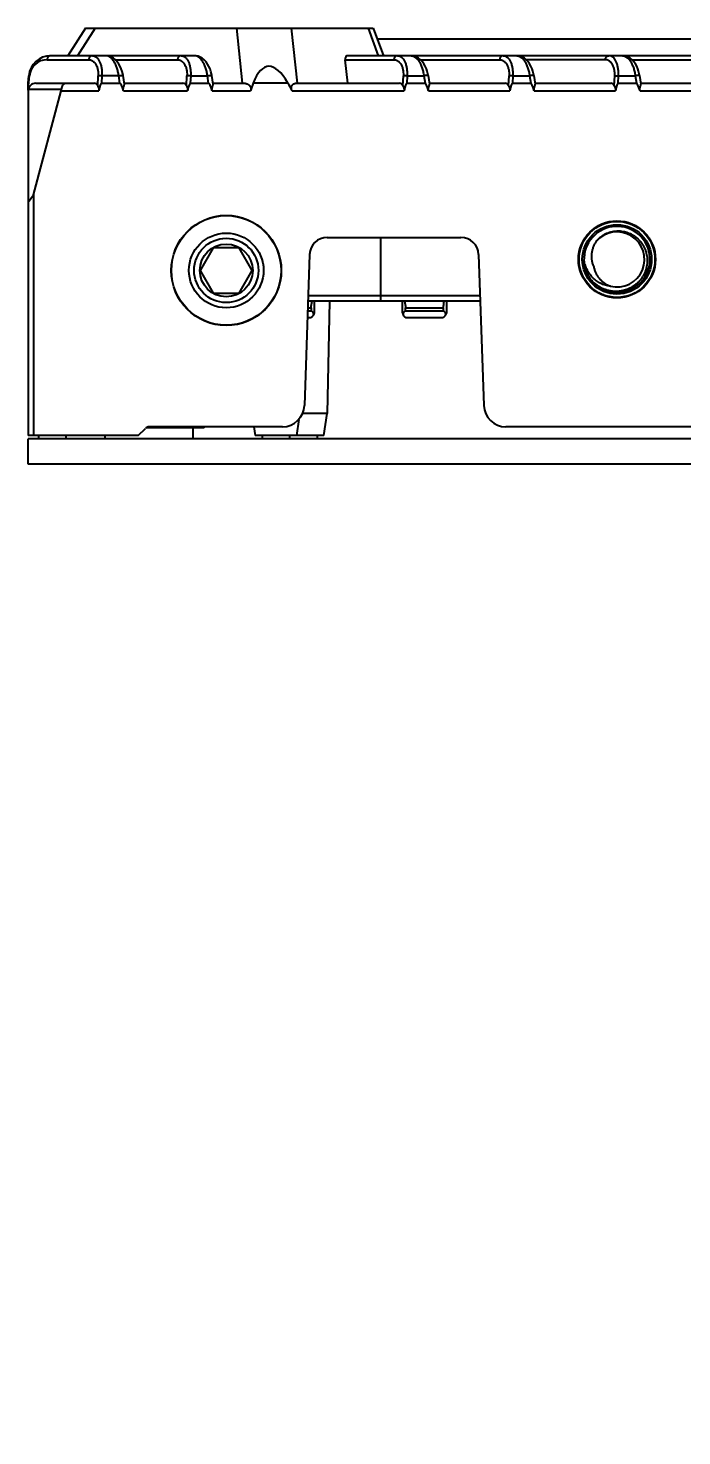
# Model space of a CAD drawing. Header units: millimetres. Extents: x 562 to 17351, y 2396 to 6995.
# Drawn here: x 1325.8 to 1385.2, y 3985 to 4112.9 of the extents above; entities that cross this region are included whole.
import ezdxf

# ---------------------------------------------------------------- set-up
doc = ezdxf.new("R2010")
doc.units = ezdxf.units.MM
doc.layers.add('02___PRT_ALL_AXES', color=7, linetype='Continuous')
doc.styles.get("Standard").update_dxf_attribs({"font": 'arial.ttf'})
doc.dimstyles.new('缩小5倍', dxfattribs={"dimtxt": 40, "dimasz": 20, "dimexe": 1, "dimexo": 0.2, "dimgap": 0, "dimtad": 1, "dimtoh": 1, "dimdec": 1, "dimzin": 9, "dimdsep": 46, "dimtxsty": 'Standard', "dimblk": '_FILLED', "dimcen": 0.2, "dimclrd": 256, "dimclre": 256, "dimclrt": 256, "dimadec": 1, "dimazin": 2, "dimtfac": 1, "dimtdec": 1, "dimtofl": 0, "dimtmove": 0, "dimatfit": 3, "dimldrblk": '_FILLED', "dimfxl": 1, "dimtolj": 1, "dimtzin": 0, "dimarcsym": 0})

# ---------------------------------------------------------------- blocks, each defined once
blk = doc.blocks.new('_FILLED')
at = {"color": 0, "linetype": 'ByBlock'}
blk.add_solid([(0, 0), (-1, 0.15), (-1, -0.15)], dxfattribs=at)
blk = doc.blocks.new('*D21')
at = {"lineweight": -2, "transparency": 16777216}
for p, q in [((1325.8, 3845.65), (1325.8, 3965.23)), ((1925.8, 3845.65), (1925.8, 3965.23)), ((1345.8, 3964.23), (1905.8, 3964.23))]:
    blk.add_line(p, q, dxfattribs=at)
at = {"layer": 'Defpoints', "color": 0, "transparency": 16777216}
for p in [(1925.8, 3964.23), (1325.8, 3845.45), (1925.8, 3845.45)]:
    blk.add_point(p, dxfattribs=at)
at = {"lineweight": -2, "transparency": 16777216, "xscale": 20, "yscale": 20, "zscale": 20, "rotation": 180}
blk.add_blockref('_FILLED', (1325.8, 3964.23), dxfattribs=at)
at = {"lineweight": -2, "transparency": 16777216, "xscale": 20, "yscale": 20, "zscale": 20}
blk.add_blockref('_FILLED', (1925.8, 3964.23), dxfattribs=at)
at = {"lineweight": 5, "transparency": 16777216, "insert": (1625.8, 3990.13), "char_height": 40, "attachment_point": 5}
blk.add_mtext('\\A1;600mm [1\'-11 5/8"]', dxfattribs=at)

msp = doc.modelspace()

# ---------------------------------------------------------------- linework, layer by layer
at = {"color": 7, "linetype": 'Continuous'}
for p, q in [((1331.006, 4112.869), (1329.394, 4110.369)), ((1331.886, 4112.869), (1330.274, 4110.369)), ((1331.006, 4112.869), (1357.147, 4112.869)), ((1344.717, 4112.869), (1345.252, 4107.869)), ((1350.272, 4107.869), (1349.737, 4112.869)), ((1356.679, 4112.869), (1357.615, 4110.369)), ((1357.147, 4112.869), (1358.084, 4110.369)), ((1894.548, 4111.869), (1357.522, 4111.869)), ((1327.516, 4110.004), (1331.305, 4110.004)), ((1340.924, 4110.369), (1327.852, 4110.369)), ((1333.713, 4110.004), (1339.368, 4110.004)), ((1354.845, 4107.869), (1354.617, 4110.004)), ((1354.617, 4110.004), (1359.029, 4110.004)), ((1511.506, 4110.369), (1354.795, 4110.369)), ((1361.438, 4110.004), (1368.633, 4110.004)), ((1378.237, 4110.004), (1371.042, 4110.004)), ((1380.646, 4110.004), (1387.842, 4110.004)), ((1325.801, 4107.869), (1325.86, 4108.543)), ((1325.815, 4107.323), (1325.922, 4108.543)), ((1332.125, 4107.617), (1332.169, 4108.543)), ((1332.505, 4108.543), (1332.473, 4107.869)), ((1334.029, 4108.543), (1332.505, 4108.543)), ((1334.136, 4107.869), (1334.029, 4108.543)), ((1334.547, 4107.796), (1334.424, 4108.571)), ((1340.187, 4107.617), (1340.232, 4108.543)), ((1340.568, 4108.543), (1340.535, 4107.869)), ((1340.568, 4108.543), (1342.091, 4108.543)), ((1342.199, 4107.869), (1342.091, 4108.543)), ((1342.61, 4107.796), (1342.486, 4108.571)), ((1359.849, 4107.617), (1359.893, 4108.543)), ((1360.229, 4108.543), (1360.197, 4107.869)), ((1360.229, 4108.543), (1361.753, 4108.543)), ((1361.753, 4108.543), (1361.861, 4107.869)), ((1362.148, 4108.571), (1362.272, 4107.796)), ((1369.453, 4107.617), (1369.497, 4108.543)), ((1369.833, 4108.543), (1369.801, 4107.869)), ((1369.833, 4108.543), (1371.357, 4108.543)), ((1371.357, 4108.543), (1371.465, 4107.869)), ((1371.752, 4108.571), (1371.876, 4107.796)), ((1379.057, 4107.617), (1379.101, 4108.543)), ((1379.405, 4107.869), (1379.437, 4108.543)), ((1379.437, 4108.543), (1380.961, 4108.543)), ((1380.961, 4108.543), (1381.069, 4107.869)), ((1381.356, 4108.571), (1381.48, 4107.796)), ((1325.801, 4107.241), (1325.801, 4107.869)), ((1325.801, 4107.169), (1325.801, 4075.869)), ((1325.818, 4107.322), (1328.844, 4107.322)), ((1326.301, 4097.744), (1328.814, 4107.169)), ((1326.501, 4107.869), (1331.808, 4107.869)), ((1328.814, 4107.169), (1332.227, 4107.169)), ((1332.473, 4107.869), (1334.136, 4107.869)), ((1334.462, 4107.169), (1340.289, 4107.169)), ((1334.536, 4107.869), (1339.871, 4107.869)), ((1340.535, 4107.869), (1342.199, 4107.869)), ((1342.525, 4107.169), (1346.007, 4107.169)), ((1342.598, 4107.869), (1345.468, 4107.869)), ((1349.409, 4107.869), (1346.253, 4107.869)), ((1349.789, 4107.169), (1359.951, 4107.169)), ((1350.149, 4107.869), (1359.532, 4107.869)), ((1360.197, 4107.869), (1361.861, 4107.869)), ((1362.186, 4107.169), (1369.555, 4107.169)), ((1362.26, 4107.869), (1369.136, 4107.869)), ((1369.801, 4107.869), (1371.465, 4107.869)), ((1371.79, 4107.169), (1379.159, 4107.169)), ((1371.864, 4107.869), (1378.741, 4107.869)), ((1379.405, 4107.869), (1381.069, 4107.869)), ((1381.394, 4107.169), (1388.763, 4107.169)), ((1381.468, 4107.869), (1388.345, 4107.869)), ((1325.801, 4097.069), (1326.301, 4097.744)), ((1326.301, 4097.744), (1326.301, 4075.869)), ((1352.974, 4093.869), (1365.127, 4093.869)), ((1357.801, 4093.869), (1357.801, 4088.069)), ((1351.375, 4092.325), (1350.896, 4078.599)), ((1366.726, 4092.325), (1367.205, 4078.599)), ((1366.875, 4088.069), (1351.227, 4088.069)), ((1366.858, 4088.559), (1351.244, 4088.559)), ((1351.801, 4088.069), (1351.801, 4087.019)), ((1353.174, 4088.069), (1352.96, 4077.869)), ((1359.801, 4087.019), (1359.801, 4088.069)), ((1363.801, 4088.069), (1363.801, 4087.019)), ((1377.937, 4088.705), (1377.899, 4088.667)), ((1380.539, 4088.6), (1380.474, 4088.637)), ((1351.175, 4086.593), (1351.501, 4086.593)), ((1351.197, 4087.215), (1351.501, 4087.215)), ((1351.206, 4087.481), (1351.501, 4087.481)), ((1351.501, 4087.481), (1351.501, 4087.215)), ((1351.801, 4087.019), (1351.731, 4086.834)), ((1359.801, 4087.019), (1359.87, 4086.834)), ((1360.101, 4087.215), (1360.101, 4087.481)), ((1360.101, 4087.481), (1363.501, 4087.481)), ((1360.101, 4087.215), (1363.501, 4087.215)), ((1360.101, 4086.593), (1363.501, 4086.593)), ((1363.501, 4087.481), (1363.501, 4087.215)), ((1363.801, 4087.019), (1363.731, 4086.834)), ((1352.96, 4077.869), (1350.729, 4077.869)), ((1352.668, 4075.869), (1352.96, 4077.869)), ((1335.801, 4075.869), (1336.454, 4076.523)), ((1341.801, 4076.569), (1336.509, 4076.569)), ((1348.897, 4076.669), (1336.808, 4076.669)), ((1340.801, 4075.569), (1340.801, 4076.569)), ((1341.801, 4076.569), (1341.801, 4076.669)), ((1346.317, 4076.669), (1346.433, 4075.869)), ((1350.382, 4077.335), (1350.168, 4075.869)), ((1394.794, 4076.669), (1369.204, 4076.669)), ((1335.801, 4075.869), (1325.801, 4075.869)), ((1325.801, 4073.269), (1325.801, 4075.569)), ((1925.801, 4075.569), (1325.801, 4075.569)), ((1326.731, 4075.869), (1326.731, 4075.569)), ((1329.231, 4075.869), (1329.231, 4075.569)), ((1332.801, 4075.569), (1332.801, 4075.869)), ((1352.668, 4075.869), (1346.433, 4075.869)), ((1347.051, 4075.869), (1347.051, 4075.569)), ((1349.551, 4075.869), (1349.551, 4075.569)), ((1352.051, 4075.869), (1352.051, 4075.569)), ((1925.801, 4073.269), (1325.801, 4073.269))]:
    msp.add_line(p, q, dxfattribs=at)
for points in [[(1334.424, 4108.571), (1334.398, 4108.709), (1334.34, 4108.941), (1334.261, 4109.172), (1334.161, 4109.397), (1334.041, 4109.61), (1333.9, 4109.806), (1333.74, 4109.981), (1333.564, 4110.129), (1333.374, 4110.243), (1333.179, 4110.321), (1332.983, 4110.362), (1332.862, 4110.369)], [(1342.486, 4108.571), (1342.461, 4108.709), (1342.403, 4108.941), (1342.324, 4109.172), (1342.224, 4109.397), (1342.104, 4109.61), (1341.963, 4109.806), (1341.803, 4109.981), (1341.626, 4110.129), (1341.437, 4110.243), (1341.241, 4110.321), (1341.046, 4110.362), (1340.925, 4110.369)], [(1362.148, 4108.571), (1362.121, 4108.717), (1362.062, 4108.949), (1361.983, 4109.179), (1361.882, 4109.403), (1361.761, 4109.616), (1361.62, 4109.811), (1361.459, 4109.986), (1361.282, 4110.133), (1361.092, 4110.247), (1360.896, 4110.324), (1360.701, 4110.363), (1360.586, 4110.369)], [(1371.752, 4108.571), (1371.725, 4108.717), (1371.666, 4108.949), (1371.587, 4109.179), (1371.487, 4109.403), (1371.365, 4109.616), (1371.224, 4109.811), (1371.064, 4109.986), (1370.886, 4110.133), (1370.696, 4110.247), (1370.5, 4110.324), (1370.305, 4110.363), (1370.19, 4110.369)], [(1381.356, 4108.571), (1381.329, 4108.717), (1381.27, 4108.949), (1381.191, 4109.179), (1381.091, 4109.403), (1380.97, 4109.616), (1380.828, 4109.811), (1380.668, 4109.986), (1380.49, 4110.133), (1380.3, 4110.247), (1380.104, 4110.324), (1379.909, 4110.363), (1379.794, 4110.369)]]:
    msp.add_lwpolyline(points, dxfattribs=at)
for centre, radius in [((1343.801, 4090.869), 4.975), ((1343.801, 4090.869), 3.39), ((1379.301, 4091.869), 3.45), ((1379.301, 4091.869), 3.15), ((1343.801, 4090.869), 2.917)]:
    msp.add_circle(centre, radius, dxfattribs=at)
for centre, radius, start, end in [((1327.852, 4108.369), 2, 90, 175), ((1327.516, 4108.404), 1.6, 89.99974, 175.00026), ((1326.501, 4107.169), 0.7, 90, 180), ((1379.301, 4091.869), 3, 218.32505, 216), ((1379.301, 4091.869), 2.5, 256.07695, 139.92305), ((1352.974, 4092.269), 1.6, 90, 178), ((1365.127, 4092.269), 1.6, 2, 90), ((1335.834, 4090.462), 15.948, 349.227, 351.37075), ((1375.338, 4090.388), 15.512, 188.59916, 190.80309), ((1347.834, 4090.462), 15.948, 349.227, 351.37075), ((1379.367, 4080.123), 8.402, 95.17075, 96.21936), ((1348.897, 4078.669), 2, 270, 358), ((1369.204, 4078.669), 2, 182, 270), ((1336.808, 4076.169), 0.5, 90, 135)]:
    msp.add_arc(centre, radius, start, end, dxfattribs=at)
for centre, major_axis, ratio, start_param, end_param in [((1348.691, 4099.029), (-1.101, 10.37), 0.2876871, -0.5812685, 0.520214), ((1354.859, 4109.969), (-0.095, 0.396), 0.5710589, -0.1362937, 1.3472362), ((1328.366, 4107.169), (0.287, 0.68), 0.5752567, -1.3326174, -1.1116783), ((1331.736, 4107.169), (0.12, 0.696), 0.6258693, -0.7682611, 0.1075603), ((1332.254, 4103.28), (0.22, 4.589), 0.0870563, 0.0041785, 0.5637598), ((1334.863, 4103.28), (-0.732, 4.589), 0.0860763, -0.5733071, -0.0137258), ((1339.798, 4107.169), (0.12, 0.696), 0.6258693, -0.7682611, 0.1075603), ((1340.317, 4103.28), (0.22, 4.589), 0.0870563, 0.0041785, 0.5637598), ((1342.925, 4103.28), (-0.732, 4.589), 0.0860763, -0.5733071, -0.0137258), ((1348.616, 4099.728), (-1.021, 9.548), 0.3124233, 0.517329, 0.6445332), ((1348.616, 4099.728), (1.021, -9.548), 0.3124233, 2.4302351, 2.5574393), ((1359.46, 4107.169), (0.12, 0.696), 0.6258693, -0.7682611, 0.1075603), ((1359.978, 4103.28), (0.22, 4.589), 0.0870563, 0.0041785, 0.5637598), ((1362.587, 4103.28), (0.732, -4.589), 0.0860763, 2.5682856, 3.1278669), ((1369.064, 4107.169), (0.12, 0.696), 0.6258693, -0.7682611, 0.1075603), ((1369.582, 4103.28), (0.22, 4.589), 0.0870563, 0.0041785, 0.5637598), ((1372.191, 4103.28), (0.732, -4.589), 0.0860763, 2.5682856, 3.1278669), ((1378.668, 4107.169), (0.12, 0.696), 0.6258693, -0.7682611, 0.1075603), ((1379.187, 4103.28), (0.22, 4.589), 0.0870563, 0.0041785, 0.5637598), ((1381.795, 4103.28), (0.732, -4.589), 0.0860763, 2.5682856, 3.1278669)]:
    msp.add_ellipse(centre, major_axis=major_axis, ratio=ratio, start_param=start_param, end_param=end_param, dxfattribs=at)
for points, knots in [([(1327.852, 4110.369), (1327.831, 4110.369), (1327.789, 4110.364), (1327.728, 4110.344), (1327.672, 4110.31), (1327.622, 4110.265), (1327.58, 4110.21), (1327.547, 4110.146), (1327.525, 4110.077), (1327.518, 4110.028), (1327.516, 4110.004)], [0, 0, 0, 0, 0.1149252, 0.2314169, 0.3507102, 0.4736583, 0.6005353, 0.7310756, 0.8646018, 1, 1, 1, 1]), ([(1331.641, 4110.369), (1331.62, 4110.369), (1331.578, 4110.364), (1331.517, 4110.344), (1331.461, 4110.31), (1331.411, 4110.265), (1331.369, 4110.21), (1331.337, 4110.146), (1331.314, 4110.077), (1331.307, 4110.028), (1331.305, 4110.004)], [0, 0, 0, 0, 0.1149252, 0.2314169, 0.3507102, 0.4736582, 0.6005353, 0.7310756, 0.8646018, 1, 1, 1, 1]), ([(1331.305, 4110.004), (1331.334, 4110.004), (1331.391, 4110), (1331.476, 4109.983), (1331.56, 4109.953), (1331.64, 4109.912), (1331.718, 4109.858), (1331.792, 4109.792), (1331.862, 4109.714), (1331.951, 4109.591), (1332.025, 4109.446), (1332.083, 4109.284), (1332.12, 4109.15), (1332.148, 4109.007), (1332.172, 4108.804), (1332.174, 4108.648), (1332.169, 4108.543)], [0, 0, 0, 0, 0.0456433, 0.0914332, 0.137966, 0.1858635, 0.2357152, 0.2880681, 0.3434063, 0.4021322, 0.530697, 0.6008938, 0.6748767, 0.7523466, 0.8328212, 1, 1, 1, 1]), ([(1331.641, 4110.369), (1331.671, 4110.369), (1331.73, 4110.364), (1331.818, 4110.341), (1331.903, 4110.302), (1331.971, 4110.257), (1332.023, 4110.214), (1332.075, 4110.164), (1332.138, 4110.092), (1332.208, 4109.992), (1332.272, 4109.877), (1332.33, 4109.748), (1332.381, 4109.606), (1332.424, 4109.451), (1332.459, 4109.285), (1332.485, 4109.109), (1332.508, 4108.861), (1332.51, 4108.671), (1332.505, 4108.543)], [0, 0, 0, 0, 0.0400657, 0.0806318, 0.1226221, 0.1669089, 0.1901643, 0.2142596, 0.2652201, 0.3202648, 0.3796921, 0.4436527, 0.5121493, 0.5850354, 0.6620129, 0.7426398, 0.8263329, 1, 1, 1, 1]), ([(1334.029, 4108.543), (1334.012, 4108.673), (1333.978, 4108.865), (1333.914, 4109.113), (1333.859, 4109.287), (1333.797, 4109.452), (1333.728, 4109.605), (1333.655, 4109.746), (1333.577, 4109.874), (1333.494, 4109.988), (1333.409, 4110.088), (1333.321, 4110.173), (1333.231, 4110.244), (1333.14, 4110.299), (1333.047, 4110.339), (1332.955, 4110.363), (1332.892, 4110.369), (1332.862, 4110.369)], [0, 0, 0, 0, 0.1695701, 0.2514471, 0.3305706, 0.4064729, 0.4788027, 0.5473125, 0.6118553, 0.6723766, 0.7289136, 0.7815996, 0.8306728, 0.8764871, 0.9195299, 0.960445, 1, 1, 1, 1]), ([(1339.704, 4110.369), (1339.683, 4110.369), (1339.641, 4110.364), (1339.58, 4110.344), (1339.524, 4110.31), (1339.474, 4110.265), (1339.432, 4110.21), (1339.399, 4110.146), (1339.377, 4110.077), (1339.37, 4110.028), (1339.368, 4110.004)], [0, 0, 0, 0, 0.1149252, 0.2314169, 0.3507102, 0.4736582, 0.6005353, 0.7310756, 0.8646018, 1, 1, 1, 1]), ([(1339.368, 4110.004), (1339.396, 4110.004), (1339.454, 4110), (1339.539, 4109.983), (1339.622, 4109.953), (1339.703, 4109.912), (1339.781, 4109.858), (1339.855, 4109.792), (1339.925, 4109.714), (1340.014, 4109.591), (1340.088, 4109.446), (1340.146, 4109.284), (1340.183, 4109.15), (1340.21, 4109.007), (1340.234, 4108.804), (1340.237, 4108.648), (1340.232, 4108.543)], [0, 0, 0, 0, 0.0456433, 0.0914332, 0.1379659, 0.1858634, 0.2357151, 0.2880679, 0.3434061, 0.4021321, 0.5306968, 0.6008936, 0.6748764, 0.7523464, 0.8328211, 1, 1, 1, 1]), ([(1339.704, 4110.369), (1339.733, 4110.369), (1339.793, 4110.364), (1339.88, 4110.341), (1339.966, 4110.302), (1340.033, 4110.257), (1340.085, 4110.214), (1340.138, 4110.164), (1340.201, 4110.092), (1340.271, 4109.992), (1340.335, 4109.877), (1340.393, 4109.748), (1340.444, 4109.606), (1340.487, 4109.451), (1340.522, 4109.285), (1340.548, 4109.109), (1340.571, 4108.861), (1340.573, 4108.671), (1340.568, 4108.543)], [0, 0, 0, 0, 0.0400657, 0.0806318, 0.122622, 0.1669088, 0.1901642, 0.2142595, 0.26522, 0.3202647, 0.379692, 0.4436526, 0.5121491, 0.5850352, 0.6620126, 0.7426396, 0.8263328, 1, 1, 1, 1]), ([(1342.091, 4108.543), (1342.075, 4108.673), (1342.041, 4108.865), (1341.977, 4109.113), (1341.921, 4109.287), (1341.859, 4109.452), (1341.791, 4109.605), (1341.717, 4109.746), (1341.639, 4109.874), (1341.557, 4109.988), (1341.472, 4110.088), (1341.384, 4110.173), (1341.294, 4110.244), (1341.203, 4110.299), (1341.11, 4110.339), (1341.017, 4110.363), (1340.955, 4110.369), (1340.924, 4110.369)], [0, 0, 0, 0, 0.1695701, 0.2514471, 0.3305706, 0.4064729, 0.4788027, 0.5473126, 0.6118553, 0.6723767, 0.7289137, 0.7815996, 0.8306728, 0.8764871, 0.9195299, 0.960445, 1, 1, 1, 1]), ([(1359.365, 4110.369), (1359.345, 4110.369), (1359.302, 4110.364), (1359.242, 4110.344), (1359.185, 4110.31), (1359.135, 4110.265), (1359.093, 4110.21), (1359.061, 4110.146), (1359.039, 4110.077), (1359.031, 4110.028), (1359.029, 4110.004)], [0, 0, 0, 0, 0.1149252, 0.2314169, 0.3507102, 0.4736582, 0.6005353, 0.7310756, 0.8646018, 1, 1, 1, 1]), ([(1359.029, 4110.004), (1359.058, 4110.004), (1359.115, 4110), (1359.201, 4109.983), (1359.284, 4109.953), (1359.365, 4109.912), (1359.442, 4109.858), (1359.517, 4109.792), (1359.587, 4109.714), (1359.676, 4109.591), (1359.749, 4109.446), (1359.808, 4109.284), (1359.844, 4109.15), (1359.872, 4109.007), (1359.896, 4108.804), (1359.898, 4108.648), (1359.893, 4108.543)], [0, 0, 0, 0, 0.0456433, 0.0914332, 0.1379659, 0.1858634, 0.2357151, 0.2880679, 0.3434061, 0.4021321, 0.5306968, 0.6008936, 0.6748764, 0.7523464, 0.8328211, 1, 1, 1, 1]), ([(1359.365, 4110.369), (1359.395, 4110.369), (1359.454, 4110.364), (1359.542, 4110.341), (1359.627, 4110.302), (1359.695, 4110.257), (1359.747, 4110.214), (1359.8, 4110.164), (1359.863, 4110.092), (1359.932, 4109.992), (1359.996, 4109.877), (1360.054, 4109.748), (1360.105, 4109.606), (1360.148, 4109.451), (1360.183, 4109.285), (1360.21, 4109.109), (1360.232, 4108.861), (1360.234, 4108.671), (1360.229, 4108.543)], [0, 0, 0, 0, 0.0400657, 0.0806318, 0.122622, 0.1669088, 0.1901642, 0.2142595, 0.26522, 0.3202647, 0.379692, 0.4436526, 0.5121491, 0.5850352, 0.6620126, 0.7426396, 0.8263328, 1, 1, 1, 1]), ([(1360.586, 4110.369), (1360.617, 4110.369), (1360.679, 4110.363), (1360.772, 4110.339), (1360.864, 4110.299), (1360.956, 4110.244), (1361.045, 4110.173), (1361.133, 4110.088), (1361.219, 4109.988), (1361.301, 4109.874), (1361.379, 4109.746), (1361.453, 4109.605), (1361.521, 4109.452), (1361.583, 4109.287), (1361.638, 4109.113), (1361.702, 4108.865), (1361.736, 4108.673), (1361.753, 4108.543)], [0, 0, 0, 0, 0.0395552, 0.080471, 0.1235141, 0.1693287, 0.2184023, 0.2710885, 0.3276254, 0.3881463, 0.4526882, 0.5211972, 0.5935262, 0.6694274, 0.7485504, 0.8304272, 1, 1, 1, 1]), ([(1368.969, 4110.369), (1368.949, 4110.369), (1368.906, 4110.364), (1368.846, 4110.344), (1368.79, 4110.31), (1368.74, 4110.265), (1368.698, 4110.21), (1368.665, 4110.146), (1368.643, 4110.077), (1368.635, 4110.028), (1368.633, 4110.004)], [0, 0, 0, 0, 0.1149252, 0.2314169, 0.3507102, 0.4736582, 0.6005353, 0.7310756, 0.8646018, 1, 1, 1, 1]), ([(1368.633, 4110.004), (1368.662, 4110.004), (1368.72, 4110), (1368.805, 4109.983), (1368.888, 4109.953), (1368.969, 4109.912), (1369.047, 4109.858), (1369.121, 4109.792), (1369.191, 4109.714), (1369.28, 4109.591), (1369.354, 4109.446), (1369.412, 4109.284), (1369.448, 4109.15), (1369.476, 4109.007), (1369.5, 4108.804), (1369.502, 4108.648), (1369.497, 4108.543)], [0, 0, 0, 0, 0.0456433, 0.0914332, 0.1379659, 0.1858634, 0.2357151, 0.2880679, 0.3434061, 0.4021321, 0.5306968, 0.6008936, 0.6748764, 0.7523464, 0.8328211, 1, 1, 1, 1]), ([(1368.969, 4110.369), (1368.999, 4110.369), (1369.058, 4110.364), (1369.146, 4110.341), (1369.231, 4110.302), (1369.299, 4110.257), (1369.351, 4110.214), (1369.404, 4110.164), (1369.467, 4110.092), (1369.536, 4109.992), (1369.6, 4109.877), (1369.658, 4109.748), (1369.709, 4109.606), (1369.753, 4109.451), (1369.788, 4109.285), (1369.814, 4109.109), (1369.836, 4108.861), (1369.838, 4108.671), (1369.833, 4108.543)], [0, 0, 0, 0, 0.0400657, 0.0806318, 0.122622, 0.1669088, 0.1901642, 0.2142595, 0.26522, 0.3202647, 0.379692, 0.4436526, 0.5121491, 0.5850352, 0.6620126, 0.7426396, 0.8263328, 1, 1, 1, 1]), ([(1370.19, 4110.369), (1370.221, 4110.369), (1370.283, 4110.363), (1370.376, 4110.339), (1370.468, 4110.299), (1370.56, 4110.244), (1370.65, 4110.173), (1370.737, 4110.088), (1370.823, 4109.988), (1370.905, 4109.874), (1370.983, 4109.746), (1371.057, 4109.605), (1371.125, 4109.452), (1371.187, 4109.287), (1371.242, 4109.113), (1371.306, 4108.865), (1371.341, 4108.673), (1371.357, 4108.543)], [0, 0, 0, 0, 0.0395552, 0.080471, 0.1235141, 0.1693287, 0.2184023, 0.2710885, 0.3276254, 0.3881463, 0.4526882, 0.5211972, 0.5935262, 0.6694274, 0.7485504, 0.8304272, 1, 1, 1, 1]), ([(1378.237, 4110.004), (1378.239, 4110.028), (1378.247, 4110.077), (1378.269, 4110.146), (1378.302, 4110.21), (1378.344, 4110.265), (1378.394, 4110.31), (1378.45, 4110.344), (1378.511, 4110.364), (1378.553, 4110.369), (1378.574, 4110.369)], [0, 0, 0, 0, 0.1353982, 0.2689244, 0.3994647, 0.5263417, 0.6492898, 0.7685831, 0.8850748, 1, 1, 1, 1]), ([(1379.101, 4108.543), (1379.106, 4108.648), (1379.104, 4108.804), (1379.08, 4109.007), (1379.052, 4109.15), (1379.016, 4109.284), (1378.958, 4109.446), (1378.884, 4109.591), (1378.795, 4109.714), (1378.725, 4109.792), (1378.651, 4109.858), (1378.573, 4109.912), (1378.492, 4109.953), (1378.409, 4109.983), (1378.324, 4110), (1378.266, 4110.004), (1378.237, 4110.004)], [0, 0, 0, 0, 0.1671643, 0.2476372, 0.3251095, 0.3990949, 0.469294, 0.5978612, 0.6565888, 0.7119286, 0.7642816, 0.8141335, 0.8620312, 0.9085656, 0.9543585, 1, 1, 1, 1]), ([(1379.437, 4108.543), (1379.442, 4108.671), (1379.44, 4108.861), (1379.418, 4109.109), (1379.392, 4109.285), (1379.357, 4109.451), (1379.313, 4109.606), (1379.262, 4109.748), (1379.205, 4109.877), (1379.14, 4109.992), (1379.071, 4110.092), (1379.008, 4110.164), (1378.955, 4110.214), (1378.903, 4110.257), (1378.835, 4110.302), (1378.75, 4110.341), (1378.663, 4110.364), (1378.603, 4110.369), (1378.574, 4110.369)], [0, 0, 0, 0, 0.1736516, 0.2573421, 0.3379706, 0.4149502, 0.487838, 0.5563359, 0.620298, 0.6797276, 0.7347742, 0.785735, 0.8098311, 0.8330866, 0.8773741, 0.919366, 0.9599356, 1, 1, 1, 1]), ([(1379.794, 4110.369), (1379.825, 4110.369), (1379.887, 4110.363), (1379.98, 4110.339), (1380.072, 4110.299), (1380.164, 4110.244), (1380.254, 4110.173), (1380.342, 4110.088), (1380.427, 4109.988), (1380.509, 4109.874), (1380.587, 4109.746), (1380.661, 4109.605), (1380.729, 4109.452), (1380.791, 4109.287), (1380.846, 4109.113), (1380.91, 4108.865), (1380.945, 4108.673), (1380.961, 4108.543)], [0, 0, 0, 0, 0.0395552, 0.080471, 0.1235141, 0.1693287, 0.2184023, 0.2710885, 0.3276254, 0.3881463, 0.4526882, 0.5211972, 0.5935262, 0.6694274, 0.7485504, 0.8304272, 1, 1, 1, 1]), ([(1325.86, 4108.543), (1325.86, 4108.543), (1325.86, 4108.544), (1325.861, 4108.544), (1325.862, 4108.544), (1325.865, 4108.545), (1325.869, 4108.545), (1325.876, 4108.545), (1325.885, 4108.545), (1325.896, 4108.544), (1325.908, 4108.544), (1325.917, 4108.544), (1325.922, 4108.543)], [0, 0, 0, 0, 0.0069696, 0.0202102, 0.0408843, 0.0692306, 0.1491496, 0.2599459, 0.4011718, 0.5722738, 0.7722903, 1, 1, 1, 1]), ([(1332.505, 4108.543), (1332.472, 4108.545), (1332.408, 4108.547), (1332.318, 4108.549), (1332.248, 4108.548), (1332.2, 4108.546), (1332.179, 4108.544), (1332.169, 4108.543)], [0, 0, 0, 0, 0.2939976, 0.5695439, 0.8097527, 0.9119478, 1, 1, 1, 1]), ([(1334.029, 4108.543), (1334.054, 4108.547), (1334.104, 4108.555), (1334.177, 4108.564), (1334.244, 4108.572), (1334.295, 4108.577), (1334.331, 4108.579), (1334.354, 4108.58), (1334.374, 4108.58), (1334.389, 4108.58), (1334.399, 4108.579), (1334.405, 4108.579), (1334.411, 4108.578), (1334.415, 4108.577), (1334.419, 4108.576), (1334.421, 4108.575), (1334.423, 4108.573), (1334.424, 4108.572), (1334.424, 4108.571)], [0, 0, 0, 0, 0.1934194, 0.379074, 0.5500194, 0.6998803, 0.7651346, 0.8231287, 0.8733354, 0.9153424, 0.9331652, 0.9488345, 0.962341, 0.9736902, 0.9829227, 0.9901532, 0.9956428, 1, 1, 1, 1]), ([(1340.568, 4108.543), (1340.535, 4108.545), (1340.471, 4108.547), (1340.38, 4108.549), (1340.311, 4108.548), (1340.263, 4108.546), (1340.242, 4108.544), (1340.232, 4108.543)], [0, 0, 0, 0, 0.2939976, 0.5695439, 0.8097527, 0.9119478, 1, 1, 1, 1]), ([(1342.091, 4108.543), (1342.117, 4108.547), (1342.167, 4108.555), (1342.239, 4108.564), (1342.306, 4108.572), (1342.358, 4108.577), (1342.394, 4108.579), (1342.417, 4108.58), (1342.437, 4108.58), (1342.452, 4108.58), (1342.462, 4108.579), (1342.468, 4108.579), (1342.473, 4108.578), (1342.478, 4108.577), (1342.481, 4108.576), (1342.484, 4108.575), (1342.486, 4108.573), (1342.486, 4108.572), (1342.486, 4108.571)], [0, 0, 0, 0, 0.1934194, 0.379074, 0.5500194, 0.6998803, 0.7651346, 0.8231287, 0.8733354, 0.9153424, 0.9331652, 0.9488345, 0.962341, 0.9736901, 0.9829227, 0.9901532, 0.9956428, 1, 1, 1, 1]), ([(1360.229, 4108.543), (1360.196, 4108.545), (1360.133, 4108.547), (1360.042, 4108.549), (1359.973, 4108.548), (1359.924, 4108.546), (1359.903, 4108.544), (1359.893, 4108.543)], [0, 0, 0, 0, 0.2939976, 0.5695439, 0.8097527, 0.9119478, 1, 1, 1, 1]), ([(1362.148, 4108.571), (1362.148, 4108.572), (1362.147, 4108.573), (1362.145, 4108.575), (1362.143, 4108.576), (1362.139, 4108.577), (1362.135, 4108.578), (1362.129, 4108.579), (1362.123, 4108.579), (1362.113, 4108.58), (1362.099, 4108.58), (1362.079, 4108.58), (1362.055, 4108.579), (1362.019, 4108.577), (1361.968, 4108.572), (1361.901, 4108.564), (1361.828, 4108.555), (1361.778, 4108.547), (1361.753, 4108.543)], [0, 0, 0, 0, 0.0043573, 0.0098469, 0.0170774, 0.02631, 0.0376591, 0.0511656, 0.0668349, 0.0846577, 0.1266647, 0.1768714, 0.2348655, 0.3001198, 0.4499806, 0.6209261, 0.8065806, 1, 1, 1, 1]), ([(1369.833, 4108.543), (1369.8, 4108.545), (1369.737, 4108.547), (1369.646, 4108.549), (1369.577, 4108.548), (1369.528, 4108.546), (1369.507, 4108.544), (1369.497, 4108.543)], [0, 0, 0, 0, 0.2939976, 0.5695439, 0.8097527, 0.9119478, 1, 1, 1, 1]), ([(1371.752, 4108.571), (1371.752, 4108.572), (1371.751, 4108.573), (1371.75, 4108.575), (1371.747, 4108.576), (1371.743, 4108.577), (1371.739, 4108.578), (1371.734, 4108.579), (1371.727, 4108.579), (1371.717, 4108.58), (1371.703, 4108.58), (1371.683, 4108.58), (1371.66, 4108.579), (1371.623, 4108.577), (1371.572, 4108.572), (1371.505, 4108.564), (1371.432, 4108.555), (1371.383, 4108.547), (1371.357, 4108.543)], [0, 0, 0, 0, 0.0043573, 0.0098469, 0.0170774, 0.02631, 0.0376591, 0.0511656, 0.0668349, 0.0846577, 0.1266647, 0.1768714, 0.2348655, 0.3001198, 0.4499806, 0.6209261, 0.8065806, 1, 1, 1, 1]), ([(1379.101, 4108.543), (1379.111, 4108.544), (1379.133, 4108.546), (1379.181, 4108.548), (1379.25, 4108.549), (1379.341, 4108.547), (1379.405, 4108.545), (1379.437, 4108.543)], [0, 0, 0, 0, 0.0880522, 0.1902474, 0.4304561, 0.7060024, 1, 1, 1, 1]), ([(1381.356, 4108.571), (1381.356, 4108.572), (1381.355, 4108.573), (1381.354, 4108.575), (1381.351, 4108.576), (1381.347, 4108.577), (1381.343, 4108.578), (1381.338, 4108.579), (1381.331, 4108.579), (1381.321, 4108.58), (1381.307, 4108.58), (1381.287, 4108.58), (1381.264, 4108.579), (1381.227, 4108.577), (1381.176, 4108.572), (1381.109, 4108.564), (1381.037, 4108.555), (1380.987, 4108.547), (1380.961, 4108.543)], [0, 0, 0, 0, 0.0043573, 0.0098469, 0.0170774, 0.02631, 0.0376591, 0.0511656, 0.0668349, 0.0846577, 0.1266647, 0.1768714, 0.2348655, 0.3001198, 0.4499806, 0.6209261, 0.8065806, 1, 1, 1, 1]), ([(1328.844, 4107.322), (1328.849, 4107.363), (1328.862, 4107.44), (1328.894, 4107.549), (1328.934, 4107.644), (1328.982, 4107.724), (1329.035, 4107.788), (1329.085, 4107.828), (1329.126, 4107.849), (1329.156, 4107.861), (1329.187, 4107.868), (1329.208, 4107.869), (1329.218, 4107.869)], [0, 0, 0, 0, 0.1703088, 0.3293664, 0.4743897, 0.6042163, 0.7192039, 0.8211028, 0.8681612, 0.9132544, 0.9569885, 1, 1, 1, 1]), ([(1332.125, 4107.617), (1332.138, 4107.585), (1332.16, 4107.535), (1332.188, 4107.467), (1332.207, 4107.412), (1332.223, 4107.354), (1332.234, 4107.294), (1332.236, 4107.231), (1332.231, 4107.19), (1332.227, 4107.169)], [0, 0, 0, 0, 0.2262896, 0.3472838, 0.4723856, 0.6009192, 0.7322137, 0.8655701, 1, 1, 1, 1]), ([(1334.462, 4107.169), (1334.457, 4107.185), (1334.451, 4107.209), (1334.446, 4107.241), (1334.443, 4107.274), (1334.442, 4107.314), (1334.446, 4107.362), (1334.454, 4107.408), (1334.468, 4107.467), (1334.488, 4107.536), (1334.51, 4107.602), (1334.525, 4107.651), (1334.535, 4107.685), (1334.542, 4107.716), (1334.547, 4107.745), (1334.549, 4107.772), (1334.549, 4107.789), (1334.547, 4107.796)], [0, 0, 0, 0, 0.076841, 0.1151808, 0.1533693, 0.2291026, 0.3036969, 0.3769078, 0.448426, 0.5853725, 0.7120879, 0.7706647, 0.8254888, 0.8761217, 0.9221828, 0.9634372, 1, 1, 1, 1]), ([(1340.187, 4107.617), (1340.201, 4107.585), (1340.223, 4107.535), (1340.25, 4107.467), (1340.27, 4107.412), (1340.286, 4107.354), (1340.296, 4107.294), (1340.298, 4107.231), (1340.293, 4107.19), (1340.289, 4107.169)], [0, 0, 0, 0, 0.2262896, 0.3472838, 0.4723856, 0.6009192, 0.7322137, 0.8655701, 1, 1, 1, 1]), ([(1342.525, 4107.169), (1342.52, 4107.185), (1342.514, 4107.209), (1342.509, 4107.241), (1342.505, 4107.274), (1342.505, 4107.314), (1342.509, 4107.362), (1342.517, 4107.408), (1342.53, 4107.467), (1342.551, 4107.536), (1342.572, 4107.602), (1342.588, 4107.651), (1342.597, 4107.685), (1342.605, 4107.716), (1342.61, 4107.745), (1342.612, 4107.772), (1342.611, 4107.789), (1342.61, 4107.796)], [0, 0, 0, 0, 0.076841, 0.1151808, 0.1533693, 0.2291026, 0.3036969, 0.3769078, 0.448426, 0.5853725, 0.7120879, 0.7706647, 0.8254888, 0.8761217, 0.9221828, 0.9634372, 1, 1, 1, 1]), ([(1345.468, 4107.869), (1345.502, 4107.869), (1345.573, 4107.861), (1345.677, 4107.829), (1345.761, 4107.785), (1345.825, 4107.74), (1345.888, 4107.685), (1345.945, 4107.619), (1345.989, 4107.541), (1346.014, 4107.474), (1346.03, 4107.401), (1346.034, 4107.325), (1346.027, 4107.246), (1346.014, 4107.195), (1346.007, 4107.169)], [0, 0, 0, 0, 0.100225, 0.205761, 0.3173584, 0.3756645, 0.4357435, 0.561706, 0.6283267, 0.6977106, 0.7700139, 0.8450147, 0.9220121, 1, 1, 1, 1]), ([(1349.789, 4107.169), (1349.778, 4107.192), (1349.758, 4107.239), (1349.735, 4107.311), (1349.721, 4107.384), (1349.718, 4107.456), (1349.725, 4107.524), (1349.743, 4107.587), (1349.769, 4107.643), (1349.801, 4107.692), (1349.838, 4107.735), (1349.89, 4107.783), (1349.962, 4107.828), (1350.054, 4107.861), (1350.118, 4107.869), (1350.149, 4107.869)], [0, 0, 0, 0, 0.0805776, 0.1603783, 0.2383911, 0.3136015, 0.3852762, 0.4532066, 0.5176296, 0.5789865, 0.637722, 0.6942082, 0.8014193, 0.902711, 1, 1, 1, 1]), ([(1359.849, 4107.617), (1359.863, 4107.585), (1359.885, 4107.535), (1359.912, 4107.467), (1359.932, 4107.412), (1359.948, 4107.354), (1359.958, 4107.294), (1359.96, 4107.231), (1359.955, 4107.19), (1359.951, 4107.169)], [0, 0, 0, 0, 0.2262896, 0.3472838, 0.4723856, 0.6009192, 0.7322137, 0.8655701, 1, 1, 1, 1]), ([(1362.186, 4107.169), (1362.182, 4107.185), (1362.176, 4107.209), (1362.17, 4107.241), (1362.167, 4107.274), (1362.166, 4107.314), (1362.17, 4107.362), (1362.178, 4107.408), (1362.192, 4107.467), (1362.213, 4107.536), (1362.234, 4107.602), (1362.249, 4107.651), (1362.259, 4107.685), (1362.266, 4107.716), (1362.272, 4107.745), (1362.274, 4107.772), (1362.273, 4107.789), (1362.272, 4107.796)], [0, 0, 0, 0, 0.076841, 0.1151808, 0.1533693, 0.2291026, 0.3036969, 0.3769078, 0.448426, 0.5853725, 0.7120879, 0.7706647, 0.8254888, 0.8761217, 0.9221828, 0.9634372, 1, 1, 1, 1]), ([(1369.453, 4107.617), (1369.467, 4107.585), (1369.489, 4107.535), (1369.516, 4107.467), (1369.536, 4107.412), (1369.552, 4107.354), (1369.562, 4107.294), (1369.564, 4107.231), (1369.559, 4107.19), (1369.555, 4107.169)], [0, 0, 0, 0, 0.2262904, 0.3472878, 0.4723932, 0.6009282, 0.7322246, 0.8655773, 1, 1, 1, 1]), ([(1371.79, 4107.169), (1371.786, 4107.185), (1371.78, 4107.209), (1371.774, 4107.241), (1371.771, 4107.274), (1371.77, 4107.314), (1371.775, 4107.362), (1371.782, 4107.408), (1371.796, 4107.467), (1371.817, 4107.536), (1371.838, 4107.602), (1371.853, 4107.651), (1371.863, 4107.685), (1371.87, 4107.716), (1371.876, 4107.745), (1371.878, 4107.772), (1371.877, 4107.789), (1371.876, 4107.796)], [0, 0, 0, 0, 0.076841, 0.1151808, 0.1533693, 0.2291026, 0.3036969, 0.3769078, 0.448426, 0.5853725, 0.7120879, 0.7706647, 0.8254888, 0.8761217, 0.9221828, 0.9634372, 1, 1, 1, 1]), ([(1379.057, 4107.617), (1379.071, 4107.585), (1379.093, 4107.535), (1379.12, 4107.467), (1379.14, 4107.412), (1379.156, 4107.354), (1379.166, 4107.294), (1379.168, 4107.231), (1379.163, 4107.19), (1379.159, 4107.169)], [0, 0, 0, 0, 0.2262896, 0.3472838, 0.4723856, 0.6009192, 0.7322137, 0.8655701, 1, 1, 1, 1]), ([(1381.394, 4107.169), (1381.39, 4107.185), (1381.384, 4107.209), (1381.379, 4107.241), (1381.375, 4107.274), (1381.374, 4107.314), (1381.379, 4107.362), (1381.386, 4107.408), (1381.4, 4107.467), (1381.421, 4107.536), (1381.442, 4107.602), (1381.457, 4107.651), (1381.467, 4107.685), (1381.475, 4107.716), (1381.48, 4107.745), (1381.482, 4107.772), (1381.481, 4107.789), (1381.48, 4107.796)], [0, 0, 0, 0, 0.076841, 0.1151808, 0.1533693, 0.2291026, 0.3036969, 0.3769078, 0.448426, 0.5853725, 0.7120879, 0.7706647, 0.8254888, 0.8761217, 0.9221828, 0.9634372, 1, 1, 1, 1]), ([(1377.388, 4093.479), (1377.444, 4093.552), (1377.566, 4093.692), (1377.77, 4093.88), (1377.994, 4094.045), (1378.235, 4094.185), (1378.489, 4094.297), (1378.754, 4094.382), (1379.027, 4094.437), (1379.257, 4094.458), (1379.443, 4094.46), (1379.628, 4094.452), (1379.812, 4094.429), (1379.993, 4094.392), (1380.172, 4094.345), (1380.391, 4094.269), (1380.642, 4094.15), (1380.88, 4094.006), (1381.101, 4093.837), (1381.27, 4093.678), (1381.394, 4093.541), (1381.482, 4093.434), (1381.565, 4093.322), (1381.666, 4093.167), (1381.779, 4092.964), (1381.887, 4092.708), (1381.969, 4092.443), (1382.015, 4092.216), (1382.037, 4092.032), (1382.051, 4091.847), (1382.049, 4091.615), (1382.02, 4091.339), (1381.963, 4091.067), (1381.879, 4090.802), (1381.769, 4090.546), (1381.635, 4090.303), (1381.477, 4090.074), (1381.297, 4089.862), (1381.164, 4089.733), (1381.094, 4089.672)], [0, 0, 0, 0, 0.0312281, 0.0624919, 0.0937405, 0.1249821, 0.1562278, 0.1874754, 0.2187221, 0.2499687, 0.2655977, 0.281227, 0.3124743, 0.3281034, 0.3437328, 0.3749804, 0.4062284, 0.4374763, 0.4687246, 0.4999729, 0.5156024, 0.5312321, 0.5468617, 0.5624912, 0.5937402, 0.6249892, 0.6562385, 0.6874878, 0.7031176, 0.7187475, 0.7499971, 0.781247, 0.812497, 0.8437471, 0.8749974, 0.9062478, 0.9374985, 0.968749, 1, 1, 1, 1]), ([(1377.388, 4093.479), (1377.332, 4093.395), (1377.23, 4093.222), (1377.111, 4092.944), (1377.041, 4092.703), (1377.004, 4092.506), (1376.979, 4092.306), (1376.972, 4092.055), (1377.003, 4091.755), (1377.074, 4091.461), (1377.146, 4091.274), (1377.189, 4091.183)], [0, 0, 0, 0, 0.1249808, 0.2500034, 0.3749801, 0.437505, 0.5000318, 0.6250236, 0.7500032, 0.8750227, 1, 1, 1, 1]), ([(1378.699, 4089.442), (1378.623, 4089.45), (1378.471, 4089.471), (1378.247, 4089.524), (1378.028, 4089.597), (1377.817, 4089.689), (1377.615, 4089.799), (1377.423, 4089.927), (1377.243, 4090.071), (1377.075, 4090.229), (1376.922, 4090.401), (1376.783, 4090.586), (1376.66, 4090.781), (1376.553, 4090.985), (1376.463, 4091.198), (1376.366, 4091.49), (1376.32, 4091.717), (1376.301, 4091.869)], [0, 0, 0, 0, 0.062365, 0.1248154, 0.1872647, 0.2497108, 0.3121704, 0.3746499, 0.4371418, 0.4996438, 0.5621608, 0.6246915, 0.6872344, 0.7497805, 0.8123432, 0.8749364, 1, 1, 1, 1]), ([(1377.189, 4091.183), (1377.208, 4091.084), (1377.247, 4090.938), (1377.317, 4090.75), (1377.4, 4090.567), (1377.527, 4090.35), (1377.68, 4090.15), (1377.817, 4090.004), (1377.963, 4089.866), (1378.162, 4089.712), (1378.421, 4089.558), (1378.605, 4089.477), (1378.699, 4089.442)], [0, 0, 0, 0, 0.1250172, 0.1875825, 0.2501242, 0.3751185, 0.5000996, 0.5626142, 0.6251255, 0.7500824, 0.8750376, 1, 1, 1, 1]), ([(1381.094, 4089.672), (1381.02, 4089.607), (1380.864, 4089.484), (1380.613, 4089.325), (1380.346, 4089.194), (1380.068, 4089.09), (1379.78, 4089.016), (1379.486, 4088.971), (1379.189, 4088.957), (1378.892, 4088.974), (1378.598, 4089.02), (1378.311, 4089.096), (1378.032, 4089.2), (1377.766, 4089.332), (1377.514, 4089.49), (1377.279, 4089.673), (1377.064, 4089.878), (1376.934, 4090.028), (1376.874, 4090.106)], [0, 0, 0, 0, 0.0624977, 0.1249962, 0.1874945, 0.2499936, 0.3124925, 0.3749921, 0.4374917, 0.4999917, 0.5624912, 0.6249925, 0.687495, 0.7499934, 0.8124861, 0.8749978, 0.9375323, 1, 1, 1, 1]), ([(1378.1, 4088.645), (1378.077, 4088.644), (1378.035, 4088.641), (1377.992, 4088.638), (1377.973, 4088.636)], [0, 0, 0, 0, 0.5404828, 1, 1, 1, 1]), ([(1351.731, 4086.834), (1351.734, 4086.842), (1351.739, 4086.857), (1351.744, 4086.881), (1351.745, 4086.906), (1351.743, 4086.93), (1351.738, 4086.954), (1351.728, 4086.987), (1351.706, 4087.028), (1351.669, 4087.076), (1351.622, 4087.123), (1351.565, 4087.17), (1351.523, 4087.2), (1351.501, 4087.215)], [0, 0, 0, 0, 0.0520456, 0.1025889, 0.1523834, 0.2022253, 0.2529081, 0.3051759, 0.4167484, 0.5407945, 0.6791609, 0.8323531, 1, 1, 1, 1]), ([(1351.501, 4086.593), (1351.529, 4086.612), (1351.568, 4086.641), (1351.617, 4086.682), (1351.649, 4086.712), (1351.676, 4086.742), (1351.706, 4086.781), (1351.723, 4086.812), (1351.731, 4086.834)], [0, 0, 0, 0, 0.2990025, 0.4361425, 0.5648104, 0.6850841, 0.7972735, 1, 1, 1, 1]), ([(1360.101, 4087.215), (1360.078, 4087.2), (1360.036, 4087.17), (1359.98, 4087.123), (1359.932, 4087.076), (1359.896, 4087.028), (1359.874, 4086.987), (1359.863, 4086.954), (1359.858, 4086.93), (1359.856, 4086.906), (1359.858, 4086.881), (1359.862, 4086.857), (1359.867, 4086.842), (1359.87, 4086.834)], [0, 0, 0, 0, 0.1676469, 0.3208391, 0.4592055, 0.5832517, 0.6948241, 0.7470919, 0.7977747, 0.8476166, 0.8974111, 0.9479545, 1, 1, 1, 1]), ([(1359.87, 4086.834), (1359.878, 4086.812), (1359.896, 4086.781), (1359.925, 4086.742), (1359.953, 4086.712), (1359.984, 4086.682), (1360.033, 4086.641), (1360.073, 4086.612), (1360.101, 4086.593)], [0, 0, 0, 0, 0.2027265, 0.3149159, 0.4351896, 0.5638575, 0.7009975, 1, 1, 1, 1]), ([(1363.731, 4086.834), (1363.734, 4086.842), (1363.739, 4086.857), (1363.744, 4086.881), (1363.745, 4086.906), (1363.743, 4086.93), (1363.738, 4086.954), (1363.728, 4086.987), (1363.706, 4087.028), (1363.669, 4087.076), (1363.622, 4087.123), (1363.565, 4087.17), (1363.523, 4087.2), (1363.501, 4087.215)], [0, 0, 0, 0, 0.0520456, 0.1025889, 0.1523834, 0.2022253, 0.2529081, 0.3051759, 0.4167484, 0.5407945, 0.6791609, 0.8323531, 1, 1, 1, 1]), ([(1363.501, 4086.593), (1363.529, 4086.612), (1363.568, 4086.641), (1363.617, 4086.682), (1363.649, 4086.712), (1363.676, 4086.742), (1363.706, 4086.781), (1363.723, 4086.812), (1363.731, 4086.834)], [0, 0, 0, 0, 0.2990025, 0.4361425, 0.5648104, 0.6850841, 0.7972735, 1, 1, 1, 1])]:
    msp.add_open_spline(points, degree=3, knots=knots, dxfattribs=at)
at = {"layer": '02___PRT_ALL_AXES', "color": 7, "linetype": 'Continuous'}
for p, q in [((1342.617, 4092.919), (1341.434, 4090.869)), ((1344.984, 4092.919), (1342.617, 4092.919)), ((1346.168, 4090.869), (1344.984, 4092.919)), ((1341.434, 4090.869), (1342.617, 4088.819)), ((1344.984, 4088.819), (1346.168, 4090.869)), ((1342.617, 4088.819), (1344.984, 4088.819))]:
    msp.add_line(p, q, dxfattribs=at)
for centre, radius in [((1343.801, 4090.869), 5), ((1379.301, 4091.869), 3.5), ((1343.801, 4090.869), 2.4)]:
    msp.add_circle(centre, radius, dxfattribs=at)

# ---------------------------------------------------------------- dimensions: what is measured, and where the dimension line sits
at = {"color": 6, "lineweight": 5}
dim = msp.add_linear_dim(base=(1925.804, 3964.231), p1=(1325.804, 3845.454), p2=(1925.804, 3845.454), dimstyle='缩小5倍', override={"dimpost": 'mm'}, dxfattribs=at)
dim.commit()
dim.dimension.update_dxf_attribs({"geometry": '*D21', "text_midpoint": (1625.804, 3964.231), "dimtype": 160})

doc.saveas('drawing.dxf')
